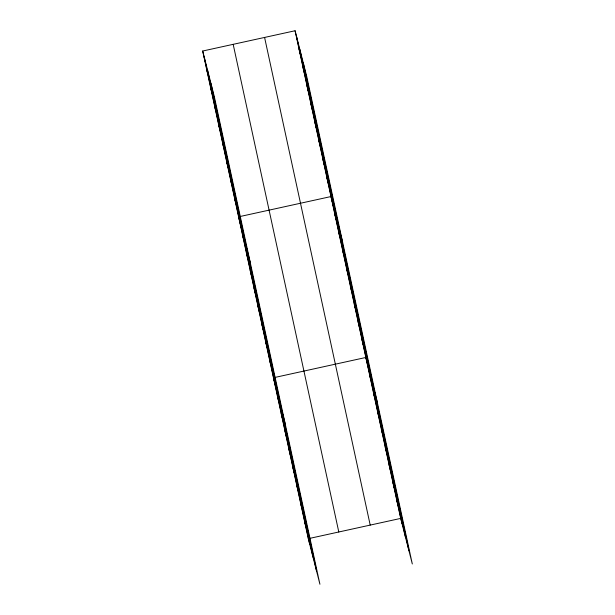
<?xml version="1.0" encoding="UTF-8"?>
<svg xmlns="http://www.w3.org/2000/svg" width="615" height="615" viewBox="0 0 615 615"><rect width="100%" height="100%" fill="white"/><g stroke="black" fill="none" stroke-linecap="round" stroke-linejoin="round"><path stroke-width="0.92" d="M202.689 51.022L214.304 96.593L319.923 584.25L308.307 538.679L202.689 51.022L295.077 30.75L306.693 76.322L412.311 563.978L400.696 518.407L295.077 30.75M240.396 216.434L330.985 196.554L342.601 242.125M308.307 538.679L400.696 518.407M299.067 49.169L300.428 54.512M303.057 67.596L304.417 72.931M307.046 86.015L308.407 91.351M311.036 104.442L312.397 109.778M315.026 122.862L316.387 128.197M319.016 141.289L320.377 146.624M323.006 159.708L324.366 165.043M326.996 178.127L328.356 183.47M334.86 214.435L336.221 219.77M338.734 232.316L340.095 237.651M342.609 250.197L343.97 255.532M346.476 268.079L347.836 273.414M350.35 285.96L351.711 291.295M354.225 303.841L355.585 309.176M358.099 321.722L359.46 327.057M361.966 339.603L363.327 344.938M377.456 403.048L365.84 357.476L273.452 377.756L285.068 423.32M369.715 375.358L371.076 380.7M373.589 393.239L374.95 398.582M377.456 411.12L378.817 416.455M381.331 429.001L382.691 434.336M385.205 446.882L386.566 452.217M389.08 464.763L390.44 470.098M392.954 482.644L394.307 487.979M396.821 500.525L398.182 505.861M206.678 69.449L208.039 74.784M210.668 87.868L212.029 93.203M214.658 106.287L216.019 111.63M218.648 124.714L220.009 130.049M222.638 143.134L223.998 148.476M226.628 161.561L227.988 166.896M230.617 179.98L231.978 185.315M234.607 198.407L235.968 203.742M238.597 216.826L250.213 262.397M242.471 234.707L243.832 240.042M246.346 252.588L247.707 257.923M250.22 270.469L251.573 275.804M254.087 288.35L255.448 293.686M257.962 306.232L259.322 311.567M261.836 324.113L263.197 329.448M265.711 341.994L267.064 347.329M269.578 359.875L270.938 365.21M277.327 395.637L278.687 400.972M281.201 413.518L282.562 418.853M285.068 431.392L286.429 436.735M288.942 449.273L290.303 454.616M292.817 467.154L294.178 472.497M296.691 485.035L298.052 490.378M300.558 502.916L301.919 508.251M304.433 520.797L305.793 526.133M303.31 63.045L408.929 550.702M299.82 49.361L405.439 537.018M296.438 36.085L402.056 523.742M264.588 37.438L370.207 525.095M233.177 44.334L338.796 531.99M210.922 83.317L316.541 570.974M207.432 69.633L313.05 557.29M204.049 56.357L309.668 544.014"/></g></svg>
